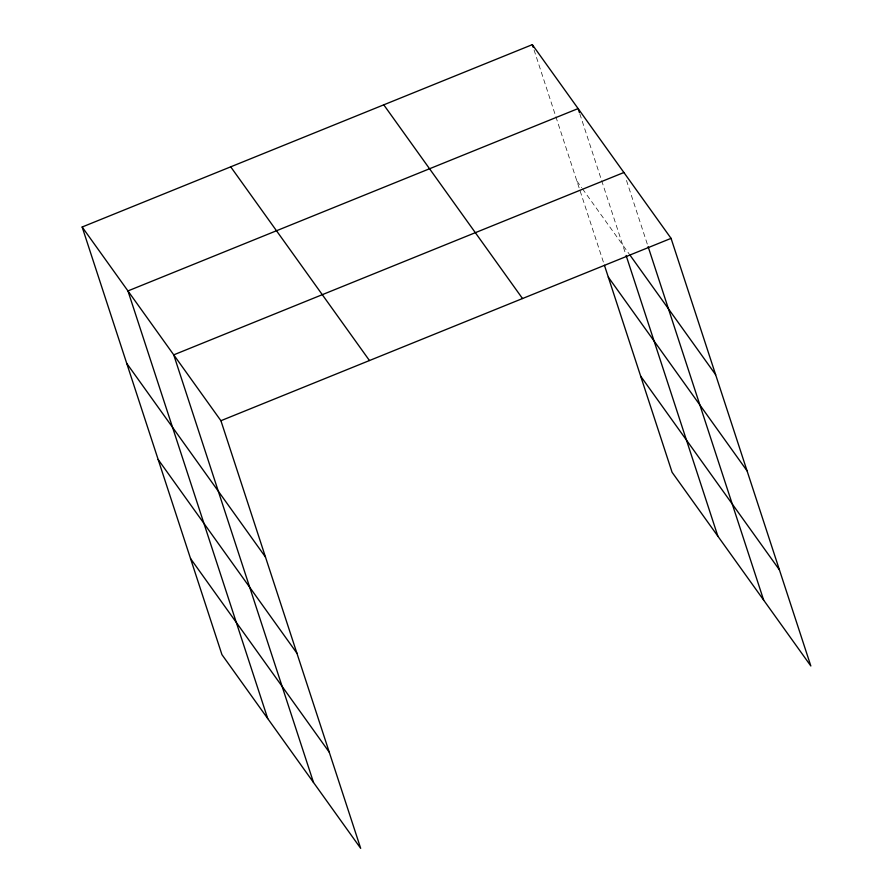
<?xml version="1.0" encoding="UTF-8"?>
<svg xmlns="http://www.w3.org/2000/svg" width="893" height="893" viewBox="0 0 893 893"><rect width="100%" height="100%" fill="white"/><g stroke="black" fill="none" stroke-linecap="round" stroke-linejoin="round"><path stroke-width="0.67" stroke-dasharray="4.46 3.35" d="M576.878 180.989L581.7 187.72M582.504 188.847L629.096 253.891M626.484 180.442L647.693 245.307M579.836 113.869L625.68 254.137M534.047 49.941L603.992 263.948"/><path stroke-width="1.34" d="M82.156 227.012L220.917 420.715L360.683 848.35L221.933 654.636L82.156 227.012L532.317 44.65L671.067 238.364L810.844 665.988L672.083 472.285L604.427 265.266M623.894 172.505L173.733 354.856L313.51 782.491M220.917 420.715L671.067 238.364M629.9 255.007L715.639 374.703M608.3 277.12L747.05 470.834M640.661 376.154L779.422 569.868M383.767 104.827L522.517 298.541M230.707 166.824L369.468 360.538M126.717 363.351L265.478 557.065M158.139 459.471L296.9 653.185M190.51 558.516L329.271 752.23M648.117 246.624L763.66 600.129M579.401 112.551L578.106 108.578L127.945 290.928L267.721 718.564M626.105 255.454L717.872 536.202M532.317 44.65L533.177 47.296"/></g></svg>
